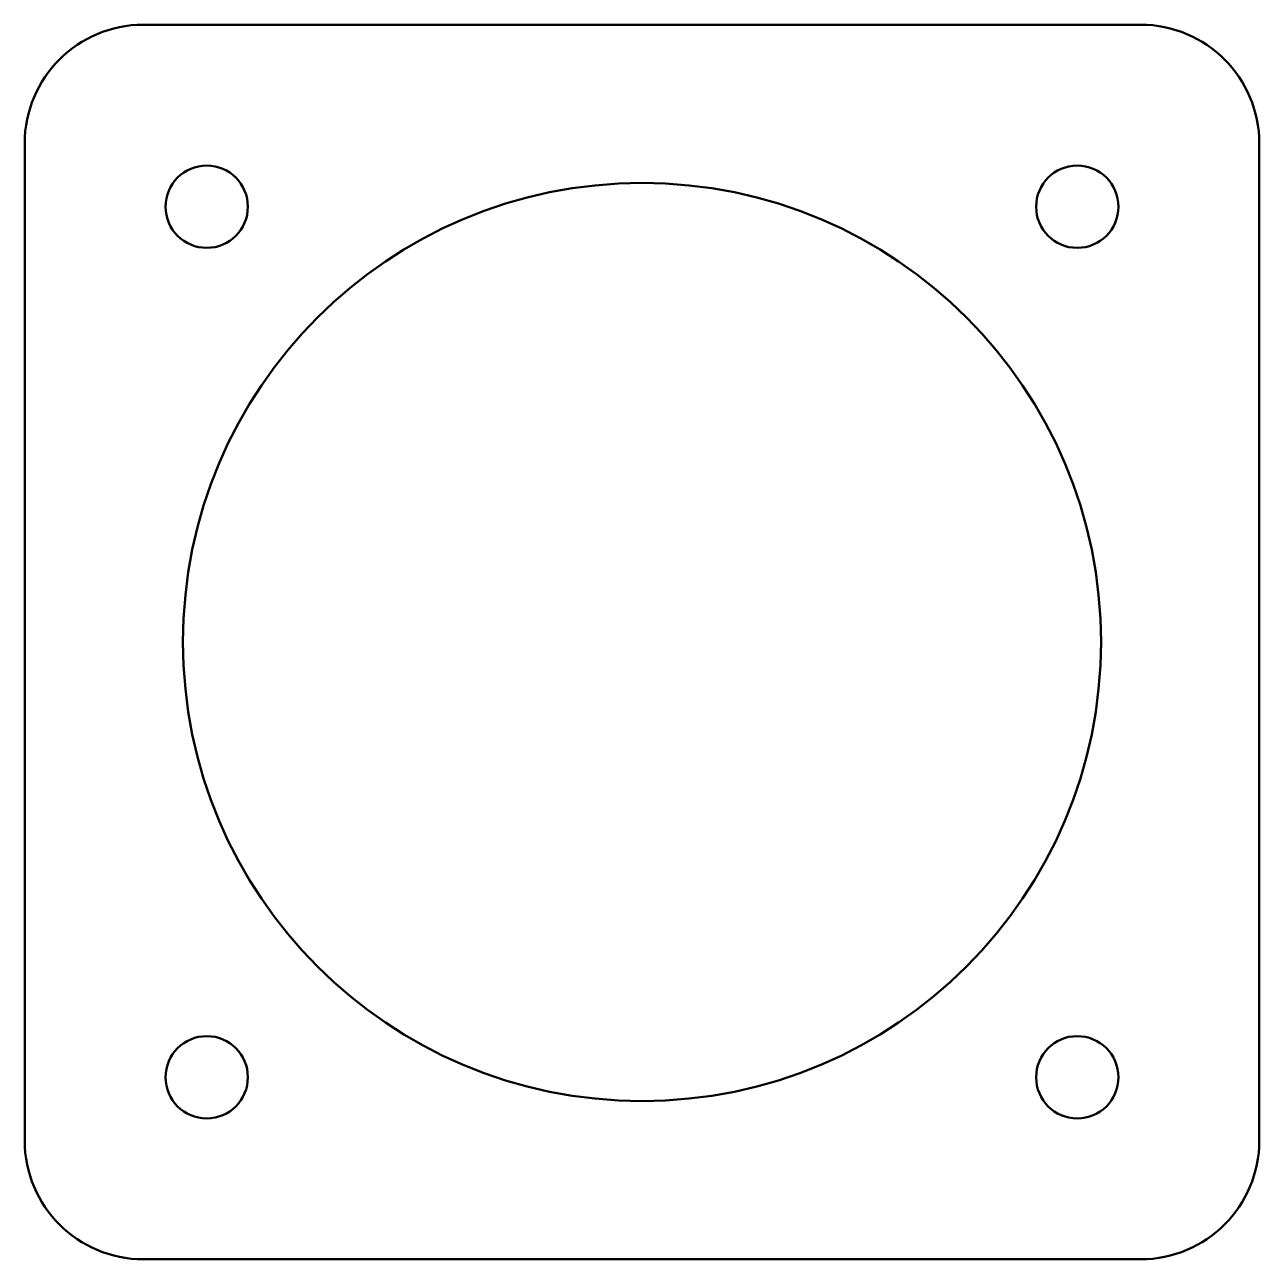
# Model space of a CAD drawing. Header units: inches. Extents: x -0.38 to 3.52, y 0 to 3.9.
import ezdxf

# ---------------------------------------------------------------- set-up
doc = ezdxf.new("R2010")
doc.units = ezdxf.units.IN
doc.header["$MEASUREMENT"] = 0
doc.layers.add('IV_EXTERIOR_PROFILES', color=7, linetype='Continuous', lineweight=50)
doc.layers.add('IV_INTERIOR_PROFILES', color=7, linetype='Continuous', lineweight=50)

msp = doc.modelspace()

# ---------------------------------------------------------------- linework, layer by layer
at = {"layer": 'IV_EXTERIOR_PROFILES'}
for p, q in [((0, 3.9), (3.15, 3.9)), ((-0.375, 0.375), (-0.375, 3.525)), ((3.525, 3.525), (3.525, 0.375)), ((3.15, 0), (0, 0))]:
    msp.add_line(p, q, dxfattribs=at)
for centre, start, end in [((0, 3.525), 90, 180), ((3.15, 3.525), 360, 90), ((0, 0.375), 180, 270), ((3.15, 0.375), 270, 0)]:
    msp.add_arc(centre, 0.375, start, end, dxfattribs=at)
at = {"layer": 'IV_INTERIOR_PROFILES'}
for centre, radius in [((0.2, 3.325), 0.13), ((2.95, 3.325), 0.13), ((1.575, 1.95), 1.45), ((0.2, 0.575), 0.13), ((2.95, 0.575), 0.13)]:
    msp.add_circle(centre, radius, dxfattribs=at)

doc.saveas('drawing.dxf')
